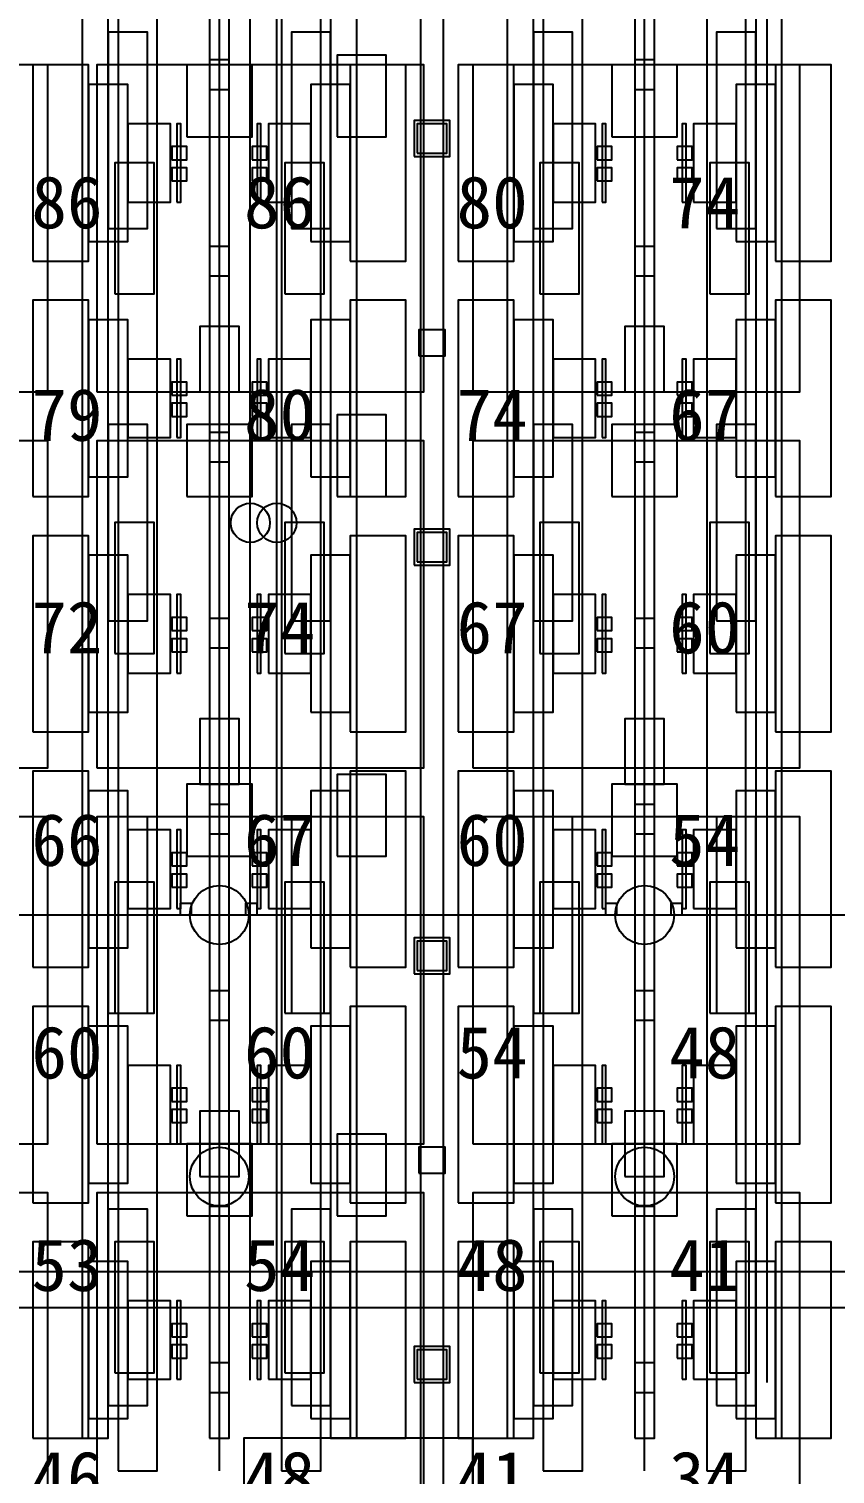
# Model space of a CAD drawing. Header units: metres. Extents: x -1640 to 1560, y -268 to 2338.
# Drawn here: x -143.57 to -118.92, y 889.9 to 934.1 of the extents above; entities that cross this region are included whole.
import ezdxf

# ---------------------------------------------------------------- set-up
doc = ezdxf.new("R2010")
doc.units = ezdxf.units.M
for name, color, linetype in [('1F_CHL', 4, 'Continuous'), ('1F_EHS_GAS_DETECTOR', 6, 'Continuous'), ('1F_PUMP', 2, 'Continuous'), ('1F_SCR', 3, 'Continuous'), ('1F_STRUCT_COLUMN', 8, 'Continuous'), ('2F_CSF_LATERAL_RACK_CONCEPT', 9, 'Continuous'), ('2F_EHS_GAS_DETECTOR', 6, 'Continuous'), ('2F_RFG', 5, 'Continuous'), ('2F_STRUCT_COLUMN', 8, 'Continuous'), ('2F_VMB', 6, 'Continuous'), ('3F_CLEANROOM_OVERHEAD_PIPE_DUCT_CONCEPT', 9, 'Continuous'), ('3F_EHS_EGRESS_DIST_M', 2, 'Continuous'), ('3F_ETCH', 2, 'Continuous'), ('3F_FOUP', 5, 'Continuous'), ('3F_OHT', 9, 'Continuous'), ('3F_OHTV', 1, 'Continuous'), ('3F_STRUCT_COLUMN', 8, 'Continuous'), ('3F_TBAR', 6, 'Continuous'), ('4F_FFU', 1, 'Continuous'), ('4F_STRUCT_PLENUM_TRUSS_CONCEPT', 9, 'Continuous'), ('5F_CHL', 4, 'Continuous'), ('5F_EHS_GAS_DETECTOR', 6, 'Continuous'), ('5F_PUMP', 2, 'Continuous'), ('5F_SCR', 3, 'Continuous'), ('5F_STRUCT_COLUMN', 8, 'Continuous'), ('6F_CSF_LATERAL_RACK_CONCEPT', 9, 'Continuous'), ('6F_EHS_GAS_DETECTOR', 6, 'Continuous'), ('6F_RFG', 5, 'Continuous'), ('6F_STRUCT_COLUMN', 8, 'Continuous'), ('6F_VMB', 6, 'Continuous'), ('7F_CLEANROOM_OVERHEAD_PIPE_DUCT_CONCEPT', 9, 'Continuous'), ('7F_EHS_EGRESS_DIST_M', 2, 'Continuous'), ('7F_ETCH', 2, 'Continuous'), ('7F_FOUP', 5, 'Continuous'), ('7F_OHT', 9, 'Continuous'), ('7F_OHTV', 1, 'Continuous'), ('7F_STRUCT_COLUMN', 8, 'Continuous'), ('7F_TBAR', 6, 'Continuous'), ('8F_FFU', 1, 'Continuous'), ('8F_STRUCT_PLENUM_TRUSS_CONCEPT', 9, 'Continuous'), ('EHS_GAS_SUPPLY', 3, 'Continuous'), ('EHS_PROCESS_EXHAUST', 1, 'Continuous'), ('EHS_TREATED_EXHAUST', 30, 'Continuous'), ('RF_RSC', 4, 'Continuous'), ('UTIL_ELEC.LV_CONCEPT', 2, 'Continuous'), ('UTIL_GAS.SPEC_CONCEPT', 3, 'Continuous'), ('UTIL_PCW.R_CONCEPT', 1, 'Continuous'), ('UTIL_PCW.R_RISER', 1, 'Continuous'), ('UTIL_PCW.S_CONCEPT', 6, 'Continuous'), ('UTIL_PCW.S_RISER', 6, 'Continuous'), ('UTIL_UPW.R_CONCEPT', 2, 'Continuous'), ('UTIL_UPW.S_CONCEPT', 1, 'Continuous')]:
    doc.layers.add(name, color=color, linetype=linetype)

msp = doc.modelspace()

# ---------------------------------------------------------------- linework, layer by layer
at = {"layer": '1F_CHL'}
for points in [[(-134.15, 930.8), (-132.65, 930.8), (-132.65, 933.3), (-134.15, 933.3)], [(-134.15, 919.8), (-132.65, 919.8), (-132.65, 922.3), (-134.15, 922.3)], [(-134.15, 908.8), (-132.65, 908.8), (-132.65, 911.3), (-134.15, 911.3)], [(-134.15, 897.8), (-132.65, 897.8), (-132.65, 900.3), (-134.15, 900.3)]]:
    msp.add_lwpolyline(points, close=True, dxfattribs=at)
at = {"layer": '1F_EHS_GAS_DETECTOR'}
for centre in [(-137.75, 899), (-124.75, 899)]:
    msp.add_circle(centre, 0.9, dxfattribs=at)
at = {"layer": '1F_PUMP'}
for points in [[(-140.95, 926), (-139.75, 926), (-139.75, 930), (-140.95, 930)], [(-135.75, 926), (-134.55, 926), (-134.55, 930), (-135.75, 930)], [(-127.95, 926), (-126.75, 926), (-126.75, 930), (-127.95, 930)], [(-122.75, 926), (-121.55, 926), (-121.55, 930), (-122.75, 930)], [(-140.95, 915), (-139.75, 915), (-139.75, 919), (-140.95, 919)], [(-135.75, 915), (-134.55, 915), (-134.55, 919), (-135.75, 919)], [(-127.95, 915), (-126.75, 915), (-126.75, 919), (-127.95, 919)], [(-122.75, 915), (-121.55, 915), (-121.55, 919), (-122.75, 919)], [(-140.95, 904), (-139.75, 904), (-139.75, 908), (-140.95, 908)], [(-135.75, 904), (-134.55, 904), (-134.55, 908), (-135.75, 908)], [(-127.95, 904), (-126.75, 904), (-126.75, 908), (-127.95, 908)], [(-122.75, 904), (-121.55, 904), (-121.55, 908), (-122.75, 908)], [(-140.95, 893), (-139.75, 893), (-139.75, 897), (-140.95, 897)], [(-135.75, 893), (-134.55, 893), (-134.55, 897), (-135.75, 897)], [(-127.95, 893), (-126.75, 893), (-126.75, 897), (-127.95, 897)], [(-122.75, 893), (-121.55, 893), (-121.55, 897), (-122.75, 897)]]:
    msp.add_lwpolyline(points, close=True, dxfattribs=at)
at = {"layer": '1F_SCR'}
for points in [[(-138.75, 930.8), (-136.75, 930.8), (-136.75, 933), (-138.75, 933)], [(-125.75, 930.8), (-123.75, 930.8), (-123.75, 933), (-125.75, 933)], [(-138.75, 919.8), (-136.75, 919.8), (-136.75, 922), (-138.75, 922)], [(-125.75, 919.8), (-123.75, 919.8), (-123.75, 922), (-125.75, 922)], [(-138.75, 908.8), (-136.75, 908.8), (-136.75, 911), (-138.75, 911)], [(-125.75, 908.8), (-123.75, 908.8), (-123.75, 911), (-125.75, 911)], [(-138.75, 897.8), (-136.75, 897.8), (-136.75, 900), (-138.75, 900)], [(-125.75, 897.8), (-123.75, 897.8), (-123.75, 900), (-125.75, 900)]]:
    msp.add_lwpolyline(points, close=True, dxfattribs=at)
at = {"layer": '1F_STRUCT_COLUMN'}
for points in [[(-131.8, 930.2), (-130.7, 930.2), (-130.7, 931.3), (-131.8, 931.3)], [(-131.8, 917.7), (-130.7, 917.7), (-130.7, 918.8), (-131.8, 918.8)], [(-131.8, 905.2), (-130.7, 905.2), (-130.7, 906.3), (-131.8, 906.3)], [(-131.8, 892.7), (-130.7, 892.7), (-130.7, 893.8), (-131.8, 893.8)]]:
    msp.add_lwpolyline(points, close=True, dxfattribs=at)
at = {"layer": '2F_CSF_LATERAL_RACK_CONCEPT'}
for points in [[(-141.95, 891), (-141.15, 891), (-141.15, 1041), (-141.95, 1041)], [(-134.35, 891), (-133.55, 891), (-133.55, 1041), (-134.35, 1041)], [(-128.95, 891), (-128.15, 891), (-128.15, 1041), (-128.95, 1041)], [(-121.35, 891), (-120.55, 891), (-120.55, 1041), (-121.35, 1041)]]:
    msp.add_lwpolyline(points, close=True, dxfattribs=at)
at = {"layer": '2F_EHS_GAS_DETECTOR'}
for centre in [(-137.75, 907), (-124.75, 907)]:
    msp.add_circle(centre, 0.9, dxfattribs=at)
at = {"layer": '2F_RFG'}
for points in [[(-141.15, 928), (-139.95, 928), (-139.95, 934), (-141.15, 934)], [(-135.55, 928), (-134.35, 928), (-134.35, 934), (-135.55, 934)], [(-128.15, 928), (-126.95, 928), (-126.95, 934), (-128.15, 934)], [(-122.55, 928), (-121.35, 928), (-121.35, 934), (-122.55, 934)], [(-141.15, 916), (-139.95, 916), (-139.95, 922), (-141.15, 922)], [(-135.55, 916), (-134.35, 916), (-134.35, 922), (-135.55, 922)], [(-128.15, 916), (-126.95, 916), (-126.95, 922), (-128.15, 922)], [(-122.55, 916), (-121.35, 916), (-121.35, 922), (-122.55, 922)], [(-141.15, 904), (-139.95, 904), (-139.95, 910), (-141.15, 910)], [(-135.55, 904), (-134.35, 904), (-134.35, 910), (-135.55, 910)], [(-128.15, 904), (-126.95, 904), (-126.95, 910), (-128.15, 910)], [(-122.55, 904), (-121.35, 904), (-121.35, 910), (-122.55, 910)], [(-141.15, 892), (-139.95, 892), (-139.95, 898), (-141.15, 898)], [(-135.55, 892), (-134.35, 892), (-134.35, 898), (-135.55, 898)], [(-128.15, 892), (-126.95, 892), (-126.95, 898), (-128.15, 898)], [(-122.55, 892), (-121.35, 892), (-121.35, 898), (-122.55, 898)]]:
    msp.add_lwpolyline(points, close=True, dxfattribs=at)
at = {"layer": '2F_STRUCT_COLUMN'}
for points in [[(-131.7, 930.3), (-130.8, 930.3), (-130.8, 931.2), (-131.7, 931.2)], [(-131.7, 917.8), (-130.8, 917.8), (-130.8, 918.7), (-131.7, 918.7)], [(-131.7, 905.3), (-130.8, 905.3), (-130.8, 906.2), (-131.7, 906.2)], [(-131.7, 892.8), (-130.8, 892.8), (-130.8, 893.7), (-131.7, 893.7)]]:
    msp.add_lwpolyline(points, close=True, dxfattribs=at)
at = {"layer": '2F_VMB'}
for points in [[(-138.35, 923), (-137.15, 923), (-137.15, 925), (-138.35, 925)], [(-125.35, 923), (-124.15, 923), (-124.15, 925), (-125.35, 925)], [(-138.35, 911), (-137.15, 911), (-137.15, 913), (-138.35, 913)], [(-125.35, 911), (-124.15, 911), (-124.15, 913), (-125.35, 913)], [(-138.35, 899), (-137.15, 899), (-137.15, 901), (-138.35, 901)], [(-125.35, 899), (-124.15, 899), (-124.15, 901), (-125.35, 901)]]:
    msp.add_lwpolyline(points, close=True, dxfattribs=at)
at = {"layer": '3F_CLEANROOM_OVERHEAD_PIPE_DUCT_CONCEPT'}
for points in [[(-140.85, 890), (-139.65, 890), (-139.65, 1042), (-140.85, 1042)], [(-135.85, 890), (-134.65, 890), (-134.65, 1042), (-135.85, 1042)], [(-127.85, 890), (-126.65, 890), (-126.65, 1042), (-127.85, 1042)], [(-122.85, 890), (-121.65, 890), (-121.65, 1042), (-122.85, 1042)]]:
    msp.add_lwpolyline(points, close=True, dxfattribs=at)
at = {"layer": '3F_ETCH'}
for points in [[(-143.45, 927), (-141.75, 927), (-141.75, 933), (-143.45, 933)], [(-133.75, 927), (-132.05, 927), (-132.05, 933), (-133.75, 933)], [(-130.45, 927), (-128.75, 927), (-128.75, 933), (-130.45, 933)], [(-120.75, 927), (-119.05, 927), (-119.05, 933), (-120.75, 933)], [(-141.75, 927.6), (-140.55, 927.6), (-140.55, 932.4), (-141.75, 932.4)], [(-134.95, 927.6), (-133.75, 927.6), (-133.75, 932.4), (-134.95, 932.4)], [(-128.75, 927.6), (-127.55, 927.6), (-127.55, 932.4), (-128.75, 932.4)], [(-121.95, 927.6), (-120.75, 927.6), (-120.75, 932.4), (-121.95, 932.4)], [(-140.55, 928.8), (-139.25, 928.8), (-139.25, 931.2), (-140.55, 931.2)], [(-136.25, 928.8), (-134.95, 928.8), (-134.95, 931.2), (-136.25, 931.2)], [(-127.55, 928.8), (-126.25, 928.8), (-126.25, 931.2), (-127.55, 931.2)], [(-123.25, 928.8), (-121.95, 928.8), (-121.95, 931.2), (-123.25, 931.2)], [(-143.45, 919.8), (-141.75, 919.8), (-141.75, 925.8), (-143.45, 925.8)], [(-133.75, 919.8), (-132.05, 919.8), (-132.05, 925.8), (-133.75, 925.8)], [(-130.45, 919.8), (-128.75, 919.8), (-128.75, 925.8), (-130.45, 925.8)], [(-120.75, 919.8), (-119.05, 919.8), (-119.05, 925.8), (-120.75, 925.8)], [(-141.75, 920.4), (-140.55, 920.4), (-140.55, 925.2), (-141.75, 925.2)], [(-134.95, 920.4), (-133.75, 920.4), (-133.75, 925.2), (-134.95, 925.2)], [(-128.75, 920.4), (-127.55, 920.4), (-127.55, 925.2), (-128.75, 925.2)], [(-121.95, 920.4), (-120.75, 920.4), (-120.75, 925.2), (-121.95, 925.2)], [(-140.55, 921.6), (-139.25, 921.6), (-139.25, 924), (-140.55, 924)], [(-136.25, 921.6), (-134.95, 921.6), (-134.95, 924), (-136.25, 924)], [(-127.55, 921.6), (-126.25, 921.6), (-126.25, 924), (-127.55, 924)], [(-123.25, 921.6), (-121.95, 921.6), (-121.95, 924), (-123.25, 924)], [(-143.45, 912.6), (-141.75, 912.6), (-141.75, 918.6), (-143.45, 918.6)], [(-133.75, 912.6), (-132.05, 912.6), (-132.05, 918.6), (-133.75, 918.6)], [(-130.45, 912.6), (-128.75, 912.6), (-128.75, 918.6), (-130.45, 918.6)], [(-120.75, 912.6), (-119.05, 912.6), (-119.05, 918.6), (-120.75, 918.6)], [(-141.75, 913.2), (-140.55, 913.2), (-140.55, 918), (-141.75, 918)], [(-134.95, 913.2), (-133.75, 913.2), (-133.75, 918), (-134.95, 918)], [(-128.75, 913.2), (-127.55, 913.2), (-127.55, 918), (-128.75, 918)], [(-121.95, 913.2), (-120.75, 913.2), (-120.75, 918), (-121.95, 918)], [(-140.55, 914.4), (-139.25, 914.4), (-139.25, 916.8), (-140.55, 916.8)], [(-136.25, 914.4), (-134.95, 914.4), (-134.95, 916.8), (-136.25, 916.8)], [(-127.55, 914.4), (-126.25, 914.4), (-126.25, 916.8), (-127.55, 916.8)], [(-123.25, 914.4), (-121.95, 914.4), (-121.95, 916.8), (-123.25, 916.8)], [(-143.45, 905.4), (-141.75, 905.4), (-141.75, 911.4), (-143.45, 911.4)], [(-133.75, 905.4), (-132.05, 905.4), (-132.05, 911.4), (-133.75, 911.4)], [(-130.45, 905.4), (-128.75, 905.4), (-128.75, 911.4), (-130.45, 911.4)], [(-120.75, 905.4), (-119.05, 905.4), (-119.05, 911.4), (-120.75, 911.4)], [(-141.75, 906), (-140.55, 906), (-140.55, 910.8), (-141.75, 910.8)], [(-134.95, 906), (-133.75, 906), (-133.75, 910.8), (-134.95, 910.8)], [(-128.75, 906), (-127.55, 906), (-127.55, 910.8), (-128.75, 910.8)], [(-121.95, 906), (-120.75, 906), (-120.75, 910.8), (-121.95, 910.8)], [(-140.55, 907.2), (-139.25, 907.2), (-139.25, 909.6), (-140.55, 909.6)], [(-136.25, 907.2), (-134.95, 907.2), (-134.95, 909.6), (-136.25, 909.6)], [(-127.55, 907.2), (-126.25, 907.2), (-126.25, 909.6), (-127.55, 909.6)], [(-123.25, 907.2), (-121.95, 907.2), (-121.95, 909.6), (-123.25, 909.6)], [(-143.45, 898.2), (-141.75, 898.2), (-141.75, 904.2), (-143.45, 904.2)], [(-133.75, 898.2), (-132.05, 898.2), (-132.05, 904.2), (-133.75, 904.2)], [(-130.45, 898.2), (-128.75, 898.2), (-128.75, 904.2), (-130.45, 904.2)], [(-120.75, 898.2), (-119.05, 898.2), (-119.05, 904.2), (-120.75, 904.2)], [(-141.75, 898.8), (-140.55, 898.8), (-140.55, 903.6), (-141.75, 903.6)], [(-134.95, 898.8), (-133.75, 898.8), (-133.75, 903.6), (-134.95, 903.6)], [(-128.75, 898.8), (-127.55, 898.8), (-127.55, 903.6), (-128.75, 903.6)], [(-121.95, 898.8), (-120.75, 898.8), (-120.75, 903.6), (-121.95, 903.6)], [(-140.55, 900), (-139.25, 900), (-139.25, 902.4), (-140.55, 902.4)], [(-136.25, 900), (-134.95, 900), (-134.95, 902.4), (-136.25, 902.4)], [(-127.55, 900), (-126.25, 900), (-126.25, 902.4), (-127.55, 902.4)], [(-123.25, 900), (-121.95, 900), (-121.95, 902.4), (-123.25, 902.4)], [(-143.45, 891), (-141.75, 891), (-141.75, 897), (-143.45, 897)], [(-133.75, 891), (-132.05, 891), (-132.05, 897), (-133.75, 897)], [(-130.45, 891), (-128.75, 891), (-128.75, 897), (-130.45, 897)], [(-120.75, 891), (-119.05, 891), (-119.05, 897), (-120.75, 897)], [(-141.75, 891.6), (-140.55, 891.6), (-140.55, 896.4), (-141.75, 896.4)], [(-134.95, 891.6), (-133.75, 891.6), (-133.75, 896.4), (-134.95, 896.4)], [(-128.75, 891.6), (-127.55, 891.6), (-127.55, 896.4), (-128.75, 896.4)], [(-121.95, 891.6), (-120.75, 891.6), (-120.75, 896.4), (-121.95, 896.4)], [(-140.55, 892.8), (-139.25, 892.8), (-139.25, 895.2), (-140.55, 895.2)], [(-136.25, 892.8), (-134.95, 892.8), (-134.95, 895.2), (-136.25, 895.2)], [(-127.55, 892.8), (-126.25, 892.8), (-126.25, 895.2), (-127.55, 895.2)], [(-123.25, 892.8), (-121.95, 892.8), (-121.95, 895.2), (-123.25, 895.2)]]:
    msp.add_lwpolyline(points, close=True, dxfattribs=at)
at = {"layer": '3F_FOUP'}
for points in [[(-139.2, 930.1), (-138.75, 930.1), (-138.75, 930.5), (-139.2, 930.5)], [(-136.75, 930.1), (-136.3, 930.1), (-136.3, 930.5), (-136.75, 930.5)], [(-126.2, 930.1), (-125.75, 930.1), (-125.75, 930.5), (-126.2, 930.5)], [(-123.75, 930.1), (-123.3, 930.1), (-123.3, 930.5), (-123.75, 930.5)], [(-139.2, 929.45), (-138.75, 929.45), (-138.75, 929.85), (-139.2, 929.85)], [(-136.75, 929.45), (-136.3, 929.45), (-136.3, 929.85), (-136.75, 929.85)], [(-126.2, 929.45), (-125.75, 929.45), (-125.75, 929.85), (-126.2, 929.85)], [(-123.75, 929.45), (-123.3, 929.45), (-123.3, 929.85), (-123.75, 929.85)], [(-139.2, 922.9), (-138.75, 922.9), (-138.75, 923.3), (-139.2, 923.3)], [(-136.75, 922.9), (-136.3, 922.9), (-136.3, 923.3), (-136.75, 923.3)], [(-126.2, 922.9), (-125.75, 922.9), (-125.75, 923.3), (-126.2, 923.3)], [(-123.75, 922.9), (-123.3, 922.9), (-123.3, 923.3), (-123.75, 923.3)], [(-139.2, 922.25), (-138.75, 922.25), (-138.75, 922.65), (-139.2, 922.65)], [(-136.75, 922.25), (-136.3, 922.25), (-136.3, 922.65), (-136.75, 922.65)], [(-126.2, 922.25), (-125.75, 922.25), (-125.75, 922.65), (-126.2, 922.65)], [(-123.75, 922.25), (-123.3, 922.25), (-123.3, 922.65), (-123.75, 922.65)], [(-139.2, 915.7), (-138.75, 915.7), (-138.75, 916.1), (-139.2, 916.1)], [(-136.75, 915.7), (-136.3, 915.7), (-136.3, 916.1), (-136.75, 916.1)], [(-126.2, 915.7), (-125.75, 915.7), (-125.75, 916.1), (-126.2, 916.1)], [(-123.75, 915.7), (-123.3, 915.7), (-123.3, 916.1), (-123.75, 916.1)], [(-139.2, 915.05), (-138.75, 915.05), (-138.75, 915.45), (-139.2, 915.45)], [(-136.75, 915.05), (-136.3, 915.05), (-136.3, 915.45), (-136.75, 915.45)], [(-126.2, 915.05), (-125.75, 915.05), (-125.75, 915.45), (-126.2, 915.45)], [(-123.75, 915.05), (-123.3, 915.05), (-123.3, 915.45), (-123.75, 915.45)], [(-139.2, 908.5), (-138.75, 908.5), (-138.75, 908.9), (-139.2, 908.9)], [(-136.75, 908.5), (-136.3, 908.5), (-136.3, 908.9), (-136.75, 908.9)], [(-126.2, 908.5), (-125.75, 908.5), (-125.75, 908.9), (-126.2, 908.9)], [(-123.75, 908.5), (-123.3, 908.5), (-123.3, 908.9), (-123.75, 908.9)], [(-139.2, 907.85), (-138.75, 907.85), (-138.75, 908.25), (-139.2, 908.25)], [(-136.75, 907.85), (-136.3, 907.85), (-136.3, 908.25), (-136.75, 908.25)], [(-126.2, 907.85), (-125.75, 907.85), (-125.75, 908.25), (-126.2, 908.25)], [(-123.75, 907.85), (-123.3, 907.85), (-123.3, 908.25), (-123.75, 908.25)], [(-139.2, 901.3), (-138.75, 901.3), (-138.75, 901.7), (-139.2, 901.7)], [(-136.75, 901.3), (-136.3, 901.3), (-136.3, 901.7), (-136.75, 901.7)], [(-126.2, 901.3), (-125.75, 901.3), (-125.75, 901.7), (-126.2, 901.7)], [(-123.75, 901.3), (-123.3, 901.3), (-123.3, 901.7), (-123.75, 901.7)], [(-139.2, 900.65), (-138.75, 900.65), (-138.75, 901.05), (-139.2, 901.05)], [(-136.75, 900.65), (-136.3, 900.65), (-136.3, 901.05), (-136.75, 901.05)], [(-126.2, 900.65), (-125.75, 900.65), (-125.75, 901.05), (-126.2, 901.05)], [(-123.75, 900.65), (-123.3, 900.65), (-123.3, 901.05), (-123.75, 901.05)], [(-139.2, 894.1), (-138.75, 894.1), (-138.75, 894.5), (-139.2, 894.5)], [(-136.75, 894.1), (-136.3, 894.1), (-136.3, 894.5), (-136.75, 894.5)], [(-126.2, 894.1), (-125.75, 894.1), (-125.75, 894.5), (-126.2, 894.5)], [(-123.75, 894.1), (-123.3, 894.1), (-123.3, 894.5), (-123.75, 894.5)], [(-139.2, 893.45), (-138.75, 893.45), (-138.75, 893.85), (-139.2, 893.85)], [(-136.75, 893.45), (-136.3, 893.45), (-136.3, 893.85), (-136.75, 893.85)], [(-126.2, 893.45), (-125.75, 893.45), (-125.75, 893.85), (-126.2, 893.85)], [(-123.75, 893.45), (-123.3, 893.45), (-123.3, 893.85), (-123.75, 893.85)]]:
    msp.add_lwpolyline(points, close=True, dxfattribs=at)
at = {"layer": '3F_OHT'}
for p, q in [((-137.75, 890), (-137.75, 962)), ((-124.75, 890), (-124.75, 962))]:
    msp.add_line(p, q, dxfattribs=at)
at = {"layer": '3F_OHTV'}
for points in [[(-138.05, 932.25), (-137.45, 932.25), (-137.45, 933.15), (-138.05, 933.15)], [(-125.05, 932.25), (-124.45, 932.25), (-124.45, 933.15), (-125.05, 933.15)], [(-138.05, 926.55), (-137.45, 926.55), (-137.45, 927.45), (-138.05, 927.45)], [(-125.05, 926.55), (-124.45, 926.55), (-124.45, 927.45), (-125.05, 927.45)], [(-138.05, 920.86), (-137.45, 920.86), (-137.45, 921.76), (-138.05, 921.76)], [(-125.05, 920.86), (-124.45, 920.86), (-124.45, 921.76), (-125.05, 921.76)], [(-138.05, 915.17), (-137.45, 915.17), (-137.45, 916.07), (-138.05, 916.07)], [(-125.05, 915.17), (-124.45, 915.17), (-124.45, 916.07), (-125.05, 916.07)], [(-138.05, 909.48), (-137.45, 909.48), (-137.45, 910.38), (-138.05, 910.38)], [(-125.05, 909.48), (-124.45, 909.48), (-124.45, 910.38), (-125.05, 910.38)], [(-138.05, 903.78), (-137.45, 903.78), (-137.45, 904.68), (-138.05, 904.68)], [(-125.05, 903.78), (-124.45, 903.78), (-124.45, 904.68), (-125.05, 904.68)], [(-138.05, 898.09), (-137.45, 898.09), (-137.45, 898.99), (-138.05, 898.99)], [(-125.05, 898.09), (-124.45, 898.09), (-124.45, 898.99), (-125.05, 898.99)], [(-138.05, 892.4), (-137.45, 892.4), (-137.45, 893.3), (-138.05, 893.3)], [(-125.05, 892.4), (-124.45, 892.4), (-124.45, 893.3), (-125.05, 893.3)]]:
    msp.add_lwpolyline(points, close=True, dxfattribs=at)
at = {"layer": '3F_STRUCT_COLUMN'}
for points in [[(-131.65, 924.1), (-130.85, 924.1), (-130.85, 924.9), (-131.65, 924.9)], [(-131.65, 899.1), (-130.85, 899.1), (-130.85, 899.9), (-131.65, 899.9)]]:
    msp.add_lwpolyline(points, close=True, dxfattribs=at)
at = {"layer": '3F_TBAR'}
for points in [[(-139.05, 928.8), (-138.93, 928.8), (-138.93, 931.2), (-139.05, 931.2)], [(-136.6, 928.8), (-136.48, 928.8), (-136.48, 931.2), (-136.6, 931.2)], [(-126.05, 928.8), (-125.93, 928.8), (-125.93, 931.2), (-126.05, 931.2)], [(-123.6, 928.8), (-123.48, 928.8), (-123.48, 931.2), (-123.6, 931.2)], [(-139.05, 921.6), (-138.93, 921.6), (-138.93, 924), (-139.05, 924)], [(-136.6, 921.6), (-136.48, 921.6), (-136.48, 924), (-136.6, 924)], [(-126.05, 921.6), (-125.93, 921.6), (-125.93, 924), (-126.05, 924)], [(-123.6, 921.6), (-123.48, 921.6), (-123.48, 924), (-123.6, 924)], [(-139.05, 914.4), (-138.93, 914.4), (-138.93, 916.8), (-139.05, 916.8)], [(-136.6, 914.4), (-136.48, 914.4), (-136.48, 916.8), (-136.6, 916.8)], [(-126.05, 914.4), (-125.93, 914.4), (-125.93, 916.8), (-126.05, 916.8)], [(-123.6, 914.4), (-123.48, 914.4), (-123.48, 916.8), (-123.6, 916.8)], [(-139.05, 907.2), (-138.93, 907.2), (-138.93, 909.6), (-139.05, 909.6)], [(-136.6, 907.2), (-136.48, 907.2), (-136.48, 909.6), (-136.6, 909.6)], [(-126.05, 907.2), (-125.93, 907.2), (-125.93, 909.6), (-126.05, 909.6)], [(-123.6, 907.2), (-123.48, 907.2), (-123.48, 909.6), (-123.6, 909.6)], [(-139.05, 900), (-138.93, 900), (-138.93, 902.4), (-139.05, 902.4)], [(-136.6, 900), (-136.48, 900), (-136.48, 902.4), (-136.6, 902.4)], [(-126.05, 900), (-125.93, 900), (-125.93, 902.4), (-126.05, 902.4)], [(-123.6, 900), (-123.48, 900), (-123.48, 902.4), (-123.6, 902.4)], [(-139.05, 892.8), (-138.93, 892.8), (-138.93, 895.2), (-139.05, 895.2)], [(-136.6, 892.8), (-136.48, 892.8), (-136.48, 895.2), (-136.6, 895.2)], [(-126.05, 892.8), (-125.93, 892.8), (-125.93, 895.2), (-126.05, 895.2)], [(-123.6, 892.8), (-123.48, 892.8), (-123.48, 895.2), (-123.6, 895.2)]]:
    msp.add_lwpolyline(points, close=True, dxfattribs=at)
at = {"layer": '4F_FFU'}
for points in [[(-153, 923), (-143, 923), (-143, 933), (-153, 933)], [(-141.5, 923), (-131.5, 923), (-131.5, 933), (-141.5, 933)], [(-130, 923), (-120, 923), (-120, 933), (-130, 933)], [(-153, 911.5), (-143, 911.5), (-143, 921.5), (-153, 921.5)], [(-141.5, 911.5), (-131.5, 911.5), (-131.5, 921.5), (-141.5, 921.5)], [(-130, 911.5), (-120, 911.5), (-120, 921.5), (-130, 921.5)], [(-153, 900), (-143, 900), (-143, 910), (-153, 910)], [(-141.5, 900), (-131.5, 900), (-131.5, 910), (-141.5, 910)], [(-130, 900), (-120, 900), (-120, 910), (-130, 910)], [(-153, 888.5), (-143, 888.5), (-143, 898.5), (-153, 898.5)], [(-141.5, 888.5), (-131.5, 888.5), (-131.5, 898.5), (-141.5, 898.5)], [(-130, 888.5), (-120, 888.5), (-120, 898.5), (-130, 898.5)]]:
    msp.add_lwpolyline(points, close=True, dxfattribs=at)
at = {"layer": '4F_STRUCT_PLENUM_TRUSS_CONCEPT'}
msp.add_lwpolyline([(-131.6, 887), (-130.9, 887), (-130.9, 1045), (-131.6, 1045)], close=True, dxfattribs=at)
at = {"layer": '5F_CHL'}
for points in [[(-134.15, 930.8), (-132.65, 930.8), (-132.65, 933.3), (-134.15, 933.3)], [(-134.15, 919.8), (-132.65, 919.8), (-132.65, 922.3), (-134.15, 922.3)], [(-134.15, 908.8), (-132.65, 908.8), (-132.65, 911.3), (-134.15, 911.3)], [(-134.15, 897.8), (-132.65, 897.8), (-132.65, 900.3), (-134.15, 900.3)]]:
    msp.add_lwpolyline(points, close=True, dxfattribs=at)
at = {"layer": '5F_EHS_GAS_DETECTOR'}
for centre in [(-137.75, 899), (-124.75, 899)]:
    msp.add_circle(centre, 0.9, dxfattribs=at)
at = {"layer": '5F_PUMP'}
for points in [[(-140.95, 926), (-139.75, 926), (-139.75, 930), (-140.95, 930)], [(-135.75, 926), (-134.55, 926), (-134.55, 930), (-135.75, 930)], [(-127.95, 926), (-126.75, 926), (-126.75, 930), (-127.95, 930)], [(-122.75, 926), (-121.55, 926), (-121.55, 930), (-122.75, 930)], [(-140.95, 915), (-139.75, 915), (-139.75, 919), (-140.95, 919)], [(-135.75, 915), (-134.55, 915), (-134.55, 919), (-135.75, 919)], [(-127.95, 915), (-126.75, 915), (-126.75, 919), (-127.95, 919)], [(-122.75, 915), (-121.55, 915), (-121.55, 919), (-122.75, 919)], [(-140.95, 904), (-139.75, 904), (-139.75, 908), (-140.95, 908)], [(-135.75, 904), (-134.55, 904), (-134.55, 908), (-135.75, 908)], [(-127.95, 904), (-126.75, 904), (-126.75, 908), (-127.95, 908)], [(-122.75, 904), (-121.55, 904), (-121.55, 908), (-122.75, 908)], [(-140.95, 893), (-139.75, 893), (-139.75, 897), (-140.95, 897)], [(-135.75, 893), (-134.55, 893), (-134.55, 897), (-135.75, 897)], [(-127.95, 893), (-126.75, 893), (-126.75, 897), (-127.95, 897)], [(-122.75, 893), (-121.55, 893), (-121.55, 897), (-122.75, 897)]]:
    msp.add_lwpolyline(points, close=True, dxfattribs=at)
at = {"layer": '5F_SCR'}
for points in [[(-138.75, 930.8), (-136.75, 930.8), (-136.75, 933), (-138.75, 933)], [(-125.75, 930.8), (-123.75, 930.8), (-123.75, 933), (-125.75, 933)], [(-138.75, 919.8), (-136.75, 919.8), (-136.75, 922), (-138.75, 922)], [(-125.75, 919.8), (-123.75, 919.8), (-123.75, 922), (-125.75, 922)], [(-138.75, 908.8), (-136.75, 908.8), (-136.75, 911), (-138.75, 911)], [(-125.75, 908.8), (-123.75, 908.8), (-123.75, 911), (-125.75, 911)], [(-138.75, 897.8), (-136.75, 897.8), (-136.75, 900), (-138.75, 900)], [(-125.75, 897.8), (-123.75, 897.8), (-123.75, 900), (-125.75, 900)]]:
    msp.add_lwpolyline(points, close=True, dxfattribs=at)
at = {"layer": '5F_STRUCT_COLUMN'}
for points in [[(-131.8, 930.2), (-130.7, 930.2), (-130.7, 931.3), (-131.8, 931.3)], [(-131.8, 917.7), (-130.7, 917.7), (-130.7, 918.8), (-131.8, 918.8)], [(-131.8, 905.2), (-130.7, 905.2), (-130.7, 906.3), (-131.8, 906.3)], [(-131.8, 892.7), (-130.7, 892.7), (-130.7, 893.8), (-131.8, 893.8)]]:
    msp.add_lwpolyline(points, close=True, dxfattribs=at)
at = {"layer": '6F_CSF_LATERAL_RACK_CONCEPT'}
for points in [[(-141.95, 891), (-141.15, 891), (-141.15, 1041), (-141.95, 1041)], [(-134.35, 891), (-133.55, 891), (-133.55, 1041), (-134.35, 1041)], [(-128.95, 891), (-128.15, 891), (-128.15, 1041), (-128.95, 1041)], [(-121.35, 891), (-120.55, 891), (-120.55, 1041), (-121.35, 1041)]]:
    msp.add_lwpolyline(points, close=True, dxfattribs=at)
at = {"layer": '6F_EHS_GAS_DETECTOR'}
for centre in [(-137.75, 907), (-124.75, 907)]:
    msp.add_circle(centre, 0.9, dxfattribs=at)
at = {"layer": '6F_RFG'}
for points in [[(-141.15, 928), (-139.95, 928), (-139.95, 934), (-141.15, 934)], [(-135.55, 928), (-134.35, 928), (-134.35, 934), (-135.55, 934)], [(-128.15, 928), (-126.95, 928), (-126.95, 934), (-128.15, 934)], [(-122.55, 928), (-121.35, 928), (-121.35, 934), (-122.55, 934)], [(-141.15, 916), (-139.95, 916), (-139.95, 922), (-141.15, 922)], [(-135.55, 916), (-134.35, 916), (-134.35, 922), (-135.55, 922)], [(-128.15, 916), (-126.95, 916), (-126.95, 922), (-128.15, 922)], [(-122.55, 916), (-121.35, 916), (-121.35, 922), (-122.55, 922)], [(-141.15, 904), (-139.95, 904), (-139.95, 910), (-141.15, 910)], [(-135.55, 904), (-134.35, 904), (-134.35, 910), (-135.55, 910)], [(-128.15, 904), (-126.95, 904), (-126.95, 910), (-128.15, 910)], [(-122.55, 904), (-121.35, 904), (-121.35, 910), (-122.55, 910)], [(-141.15, 892), (-139.95, 892), (-139.95, 898), (-141.15, 898)], [(-135.55, 892), (-134.35, 892), (-134.35, 898), (-135.55, 898)], [(-128.15, 892), (-126.95, 892), (-126.95, 898), (-128.15, 898)], [(-122.55, 892), (-121.35, 892), (-121.35, 898), (-122.55, 898)]]:
    msp.add_lwpolyline(points, close=True, dxfattribs=at)
at = {"layer": '6F_STRUCT_COLUMN'}
for points in [[(-131.7, 930.3), (-130.8, 930.3), (-130.8, 931.2), (-131.7, 931.2)], [(-131.7, 917.8), (-130.8, 917.8), (-130.8, 918.7), (-131.7, 918.7)], [(-131.7, 905.3), (-130.8, 905.3), (-130.8, 906.2), (-131.7, 906.2)], [(-131.7, 892.8), (-130.8, 892.8), (-130.8, 893.7), (-131.7, 893.7)]]:
    msp.add_lwpolyline(points, close=True, dxfattribs=at)
at = {"layer": '6F_VMB'}
for points in [[(-138.35, 923), (-137.15, 923), (-137.15, 925), (-138.35, 925)], [(-125.35, 923), (-124.15, 923), (-124.15, 925), (-125.35, 925)], [(-138.35, 911), (-137.15, 911), (-137.15, 913), (-138.35, 913)], [(-125.35, 911), (-124.15, 911), (-124.15, 913), (-125.35, 913)], [(-138.35, 899), (-137.15, 899), (-137.15, 901), (-138.35, 901)], [(-125.35, 899), (-124.15, 899), (-124.15, 901), (-125.35, 901)]]:
    msp.add_lwpolyline(points, close=True, dxfattribs=at)
at = {"layer": '7F_CLEANROOM_OVERHEAD_PIPE_DUCT_CONCEPT'}
for points in [[(-140.85, 890), (-139.65, 890), (-139.65, 1042), (-140.85, 1042)], [(-135.85, 890), (-134.65, 890), (-134.65, 1042), (-135.85, 1042)], [(-127.85, 890), (-126.65, 890), (-126.65, 1042), (-127.85, 1042)], [(-122.85, 890), (-121.65, 890), (-121.65, 1042), (-122.85, 1042)]]:
    msp.add_lwpolyline(points, close=True, dxfattribs=at)
at = {"layer": '7F_ETCH'}
for points in [[(-143.45, 927), (-141.75, 927), (-141.75, 933), (-143.45, 933)], [(-133.75, 927), (-132.05, 927), (-132.05, 933), (-133.75, 933)], [(-130.45, 927), (-128.75, 927), (-128.75, 933), (-130.45, 933)], [(-120.75, 927), (-119.05, 927), (-119.05, 933), (-120.75, 933)], [(-141.75, 927.6), (-140.55, 927.6), (-140.55, 932.4), (-141.75, 932.4)], [(-134.95, 927.6), (-133.75, 927.6), (-133.75, 932.4), (-134.95, 932.4)], [(-128.75, 927.6), (-127.55, 927.6), (-127.55, 932.4), (-128.75, 932.4)], [(-121.95, 927.6), (-120.75, 927.6), (-120.75, 932.4), (-121.95, 932.4)], [(-140.55, 928.8), (-139.25, 928.8), (-139.25, 931.2), (-140.55, 931.2)], [(-136.25, 928.8), (-134.95, 928.8), (-134.95, 931.2), (-136.25, 931.2)], [(-127.55, 928.8), (-126.25, 928.8), (-126.25, 931.2), (-127.55, 931.2)], [(-123.25, 928.8), (-121.95, 928.8), (-121.95, 931.2), (-123.25, 931.2)], [(-143.45, 919.8), (-141.75, 919.8), (-141.75, 925.8), (-143.45, 925.8)], [(-133.75, 919.8), (-132.05, 919.8), (-132.05, 925.8), (-133.75, 925.8)], [(-130.45, 919.8), (-128.75, 919.8), (-128.75, 925.8), (-130.45, 925.8)], [(-120.75, 919.8), (-119.05, 919.8), (-119.05, 925.8), (-120.75, 925.8)], [(-141.75, 920.4), (-140.55, 920.4), (-140.55, 925.2), (-141.75, 925.2)], [(-134.95, 920.4), (-133.75, 920.4), (-133.75, 925.2), (-134.95, 925.2)], [(-128.75, 920.4), (-127.55, 920.4), (-127.55, 925.2), (-128.75, 925.2)], [(-121.95, 920.4), (-120.75, 920.4), (-120.75, 925.2), (-121.95, 925.2)], [(-140.55, 921.6), (-139.25, 921.6), (-139.25, 924), (-140.55, 924)], [(-136.25, 921.6), (-134.95, 921.6), (-134.95, 924), (-136.25, 924)], [(-127.55, 921.6), (-126.25, 921.6), (-126.25, 924), (-127.55, 924)], [(-123.25, 921.6), (-121.95, 921.6), (-121.95, 924), (-123.25, 924)], [(-143.45, 912.6), (-141.75, 912.6), (-141.75, 918.6), (-143.45, 918.6)], [(-133.75, 912.6), (-132.05, 912.6), (-132.05, 918.6), (-133.75, 918.6)], [(-130.45, 912.6), (-128.75, 912.6), (-128.75, 918.6), (-130.45, 918.6)], [(-120.75, 912.6), (-119.05, 912.6), (-119.05, 918.6), (-120.75, 918.6)], [(-141.75, 913.2), (-140.55, 913.2), (-140.55, 918), (-141.75, 918)], [(-134.95, 913.2), (-133.75, 913.2), (-133.75, 918), (-134.95, 918)], [(-128.75, 913.2), (-127.55, 913.2), (-127.55, 918), (-128.75, 918)], [(-121.95, 913.2), (-120.75, 913.2), (-120.75, 918), (-121.95, 918)], [(-140.55, 914.4), (-139.25, 914.4), (-139.25, 916.8), (-140.55, 916.8)], [(-136.25, 914.4), (-134.95, 914.4), (-134.95, 916.8), (-136.25, 916.8)], [(-127.55, 914.4), (-126.25, 914.4), (-126.25, 916.8), (-127.55, 916.8)], [(-123.25, 914.4), (-121.95, 914.4), (-121.95, 916.8), (-123.25, 916.8)], [(-143.45, 905.4), (-141.75, 905.4), (-141.75, 911.4), (-143.45, 911.4)], [(-133.75, 905.4), (-132.05, 905.4), (-132.05, 911.4), (-133.75, 911.4)], [(-130.45, 905.4), (-128.75, 905.4), (-128.75, 911.4), (-130.45, 911.4)], [(-120.75, 905.4), (-119.05, 905.4), (-119.05, 911.4), (-120.75, 911.4)], [(-141.75, 906), (-140.55, 906), (-140.55, 910.8), (-141.75, 910.8)], [(-134.95, 906), (-133.75, 906), (-133.75, 910.8), (-134.95, 910.8)], [(-128.75, 906), (-127.55, 906), (-127.55, 910.8), (-128.75, 910.8)], [(-121.95, 906), (-120.75, 906), (-120.75, 910.8), (-121.95, 910.8)], [(-140.55, 907.2), (-139.25, 907.2), (-139.25, 909.6), (-140.55, 909.6)], [(-136.25, 907.2), (-134.95, 907.2), (-134.95, 909.6), (-136.25, 909.6)], [(-127.55, 907.2), (-126.25, 907.2), (-126.25, 909.6), (-127.55, 909.6)], [(-123.25, 907.2), (-121.95, 907.2), (-121.95, 909.6), (-123.25, 909.6)], [(-143.45, 898.2), (-141.75, 898.2), (-141.75, 904.2), (-143.45, 904.2)], [(-133.75, 898.2), (-132.05, 898.2), (-132.05, 904.2), (-133.75, 904.2)], [(-130.45, 898.2), (-128.75, 898.2), (-128.75, 904.2), (-130.45, 904.2)], [(-120.75, 898.2), (-119.05, 898.2), (-119.05, 904.2), (-120.75, 904.2)], [(-141.75, 898.8), (-140.55, 898.8), (-140.55, 903.6), (-141.75, 903.6)], [(-134.95, 898.8), (-133.75, 898.8), (-133.75, 903.6), (-134.95, 903.6)], [(-128.75, 898.8), (-127.55, 898.8), (-127.55, 903.6), (-128.75, 903.6)], [(-121.95, 898.8), (-120.75, 898.8), (-120.75, 903.6), (-121.95, 903.6)], [(-140.55, 900), (-139.25, 900), (-139.25, 902.4), (-140.55, 902.4)], [(-136.25, 900), (-134.95, 900), (-134.95, 902.4), (-136.25, 902.4)], [(-127.55, 900), (-126.25, 900), (-126.25, 902.4), (-127.55, 902.4)], [(-123.25, 900), (-121.95, 900), (-121.95, 902.4), (-123.25, 902.4)], [(-143.45, 891), (-141.75, 891), (-141.75, 897), (-143.45, 897)], [(-133.75, 891), (-132.05, 891), (-132.05, 897), (-133.75, 897)], [(-130.45, 891), (-128.75, 891), (-128.75, 897), (-130.45, 897)], [(-120.75, 891), (-119.05, 891), (-119.05, 897), (-120.75, 897)], [(-141.75, 891.6), (-140.55, 891.6), (-140.55, 896.4), (-141.75, 896.4)], [(-134.95, 891.6), (-133.75, 891.6), (-133.75, 896.4), (-134.95, 896.4)], [(-128.75, 891.6), (-127.55, 891.6), (-127.55, 896.4), (-128.75, 896.4)], [(-121.95, 891.6), (-120.75, 891.6), (-120.75, 896.4), (-121.95, 896.4)], [(-140.55, 892.8), (-139.25, 892.8), (-139.25, 895.2), (-140.55, 895.2)], [(-136.25, 892.8), (-134.95, 892.8), (-134.95, 895.2), (-136.25, 895.2)], [(-127.55, 892.8), (-126.25, 892.8), (-126.25, 895.2), (-127.55, 895.2)], [(-123.25, 892.8), (-121.95, 892.8), (-121.95, 895.2), (-123.25, 895.2)]]:
    msp.add_lwpolyline(points, close=True, dxfattribs=at)
at = {"layer": '7F_FOUP'}
for points in [[(-139.2, 930.1), (-138.75, 930.1), (-138.75, 930.5), (-139.2, 930.5)], [(-136.75, 930.1), (-136.3, 930.1), (-136.3, 930.5), (-136.75, 930.5)], [(-126.2, 930.1), (-125.75, 930.1), (-125.75, 930.5), (-126.2, 930.5)], [(-123.75, 930.1), (-123.3, 930.1), (-123.3, 930.5), (-123.75, 930.5)], [(-139.2, 929.45), (-138.75, 929.45), (-138.75, 929.85), (-139.2, 929.85)], [(-136.75, 929.45), (-136.3, 929.45), (-136.3, 929.85), (-136.75, 929.85)], [(-126.2, 929.45), (-125.75, 929.45), (-125.75, 929.85), (-126.2, 929.85)], [(-123.75, 929.45), (-123.3, 929.45), (-123.3, 929.85), (-123.75, 929.85)], [(-139.2, 922.9), (-138.75, 922.9), (-138.75, 923.3), (-139.2, 923.3)], [(-136.75, 922.9), (-136.3, 922.9), (-136.3, 923.3), (-136.75, 923.3)], [(-126.2, 922.9), (-125.75, 922.9), (-125.75, 923.3), (-126.2, 923.3)], [(-123.75, 922.9), (-123.3, 922.9), (-123.3, 923.3), (-123.75, 923.3)], [(-139.2, 922.25), (-138.75, 922.25), (-138.75, 922.65), (-139.2, 922.65)], [(-136.75, 922.25), (-136.3, 922.25), (-136.3, 922.65), (-136.75, 922.65)], [(-126.2, 922.25), (-125.75, 922.25), (-125.75, 922.65), (-126.2, 922.65)], [(-123.75, 922.25), (-123.3, 922.25), (-123.3, 922.65), (-123.75, 922.65)], [(-139.2, 915.7), (-138.75, 915.7), (-138.75, 916.1), (-139.2, 916.1)], [(-136.75, 915.7), (-136.3, 915.7), (-136.3, 916.1), (-136.75, 916.1)], [(-126.2, 915.7), (-125.75, 915.7), (-125.75, 916.1), (-126.2, 916.1)], [(-123.75, 915.7), (-123.3, 915.7), (-123.3, 916.1), (-123.75, 916.1)], [(-139.2, 915.05), (-138.75, 915.05), (-138.75, 915.45), (-139.2, 915.45)], [(-136.75, 915.05), (-136.3, 915.05), (-136.3, 915.45), (-136.75, 915.45)], [(-126.2, 915.05), (-125.75, 915.05), (-125.75, 915.45), (-126.2, 915.45)], [(-123.75, 915.05), (-123.3, 915.05), (-123.3, 915.45), (-123.75, 915.45)], [(-139.2, 908.5), (-138.75, 908.5), (-138.75, 908.9), (-139.2, 908.9)], [(-136.75, 908.5), (-136.3, 908.5), (-136.3, 908.9), (-136.75, 908.9)], [(-126.2, 908.5), (-125.75, 908.5), (-125.75, 908.9), (-126.2, 908.9)], [(-123.75, 908.5), (-123.3, 908.5), (-123.3, 908.9), (-123.75, 908.9)], [(-139.2, 907.85), (-138.75, 907.85), (-138.75, 908.25), (-139.2, 908.25)], [(-136.75, 907.85), (-136.3, 907.85), (-136.3, 908.25), (-136.75, 908.25)], [(-126.2, 907.85), (-125.75, 907.85), (-125.75, 908.25), (-126.2, 908.25)], [(-123.75, 907.85), (-123.3, 907.85), (-123.3, 908.25), (-123.75, 908.25)], [(-139.2, 901.3), (-138.75, 901.3), (-138.75, 901.7), (-139.2, 901.7)], [(-136.75, 901.3), (-136.3, 901.3), (-136.3, 901.7), (-136.75, 901.7)], [(-126.2, 901.3), (-125.75, 901.3), (-125.75, 901.7), (-126.2, 901.7)], [(-123.75, 901.3), (-123.3, 901.3), (-123.3, 901.7), (-123.75, 901.7)], [(-139.2, 900.65), (-138.75, 900.65), (-138.75, 901.05), (-139.2, 901.05)], [(-136.75, 900.65), (-136.3, 900.65), (-136.3, 901.05), (-136.75, 901.05)], [(-126.2, 900.65), (-125.75, 900.65), (-125.75, 901.05), (-126.2, 901.05)], [(-123.75, 900.65), (-123.3, 900.65), (-123.3, 901.05), (-123.75, 901.05)], [(-139.2, 894.1), (-138.75, 894.1), (-138.75, 894.5), (-139.2, 894.5)], [(-136.75, 894.1), (-136.3, 894.1), (-136.3, 894.5), (-136.75, 894.5)], [(-126.2, 894.1), (-125.75, 894.1), (-125.75, 894.5), (-126.2, 894.5)], [(-123.75, 894.1), (-123.3, 894.1), (-123.3, 894.5), (-123.75, 894.5)], [(-139.2, 893.45), (-138.75, 893.45), (-138.75, 893.85), (-139.2, 893.85)], [(-136.75, 893.45), (-136.3, 893.45), (-136.3, 893.85), (-136.75, 893.85)], [(-126.2, 893.45), (-125.75, 893.45), (-125.75, 893.85), (-126.2, 893.85)], [(-123.75, 893.45), (-123.3, 893.45), (-123.3, 893.85), (-123.75, 893.85)]]:
    msp.add_lwpolyline(points, close=True, dxfattribs=at)
at = {"layer": '7F_OHT'}
for p, q in [((-137.75, 890), (-137.75, 962)), ((-124.75, 890), (-124.75, 962))]:
    msp.add_line(p, q, dxfattribs=at)
at = {"layer": '7F_OHTV'}
for points in [[(-138.05, 932.25), (-137.45, 932.25), (-137.45, 933.15), (-138.05, 933.15)], [(-125.05, 932.25), (-124.45, 932.25), (-124.45, 933.15), (-125.05, 933.15)], [(-138.05, 926.55), (-137.45, 926.55), (-137.45, 927.45), (-138.05, 927.45)], [(-125.05, 926.55), (-124.45, 926.55), (-124.45, 927.45), (-125.05, 927.45)], [(-138.05, 920.86), (-137.45, 920.86), (-137.45, 921.76), (-138.05, 921.76)], [(-125.05, 920.86), (-124.45, 920.86), (-124.45, 921.76), (-125.05, 921.76)], [(-138.05, 915.17), (-137.45, 915.17), (-137.45, 916.07), (-138.05, 916.07)], [(-125.05, 915.17), (-124.45, 915.17), (-124.45, 916.07), (-125.05, 916.07)], [(-138.05, 909.48), (-137.45, 909.48), (-137.45, 910.38), (-138.05, 910.38)], [(-125.05, 909.48), (-124.45, 909.48), (-124.45, 910.38), (-125.05, 910.38)], [(-138.05, 903.78), (-137.45, 903.78), (-137.45, 904.68), (-138.05, 904.68)], [(-125.05, 903.78), (-124.45, 903.78), (-124.45, 904.68), (-125.05, 904.68)], [(-138.05, 898.09), (-137.45, 898.09), (-137.45, 898.99), (-138.05, 898.99)], [(-125.05, 898.09), (-124.45, 898.09), (-124.45, 898.99), (-125.05, 898.99)], [(-138.05, 892.4), (-137.45, 892.4), (-137.45, 893.3), (-138.05, 893.3)], [(-125.05, 892.4), (-124.45, 892.4), (-124.45, 893.3), (-125.05, 893.3)]]:
    msp.add_lwpolyline(points, close=True, dxfattribs=at)
at = {"layer": '7F_STRUCT_COLUMN'}
for points in [[(-131.65, 924.1), (-130.85, 924.1), (-130.85, 924.9), (-131.65, 924.9)], [(-131.65, 899.1), (-130.85, 899.1), (-130.85, 899.9), (-131.65, 899.9)]]:
    msp.add_lwpolyline(points, close=True, dxfattribs=at)
at = {"layer": '7F_TBAR'}
for points in [[(-139.05, 928.8), (-138.93, 928.8), (-138.93, 931.2), (-139.05, 931.2)], [(-136.6, 928.8), (-136.48, 928.8), (-136.48, 931.2), (-136.6, 931.2)], [(-126.05, 928.8), (-125.93, 928.8), (-125.93, 931.2), (-126.05, 931.2)], [(-123.6, 928.8), (-123.48, 928.8), (-123.48, 931.2), (-123.6, 931.2)], [(-139.05, 921.6), (-138.93, 921.6), (-138.93, 924), (-139.05, 924)], [(-136.6, 921.6), (-136.48, 921.6), (-136.48, 924), (-136.6, 924)], [(-126.05, 921.6), (-125.93, 921.6), (-125.93, 924), (-126.05, 924)], [(-123.6, 921.6), (-123.48, 921.6), (-123.48, 924), (-123.6, 924)], [(-139.05, 914.4), (-138.93, 914.4), (-138.93, 916.8), (-139.05, 916.8)], [(-136.6, 914.4), (-136.48, 914.4), (-136.48, 916.8), (-136.6, 916.8)], [(-126.05, 914.4), (-125.93, 914.4), (-125.93, 916.8), (-126.05, 916.8)], [(-123.6, 914.4), (-123.48, 914.4), (-123.48, 916.8), (-123.6, 916.8)], [(-139.05, 907.2), (-138.93, 907.2), (-138.93, 909.6), (-139.05, 909.6)], [(-136.6, 907.2), (-136.48, 907.2), (-136.48, 909.6), (-136.6, 909.6)], [(-126.05, 907.2), (-125.93, 907.2), (-125.93, 909.6), (-126.05, 909.6)], [(-123.6, 907.2), (-123.48, 907.2), (-123.48, 909.6), (-123.6, 909.6)], [(-139.05, 900), (-138.93, 900), (-138.93, 902.4), (-139.05, 902.4)], [(-136.6, 900), (-136.48, 900), (-136.48, 902.4), (-136.6, 902.4)], [(-126.05, 900), (-125.93, 900), (-125.93, 902.4), (-126.05, 902.4)], [(-123.6, 900), (-123.48, 900), (-123.48, 902.4), (-123.6, 902.4)], [(-139.05, 892.8), (-138.93, 892.8), (-138.93, 895.2), (-139.05, 895.2)], [(-136.6, 892.8), (-136.48, 892.8), (-136.48, 895.2), (-136.6, 895.2)], [(-126.05, 892.8), (-125.93, 892.8), (-125.93, 895.2), (-126.05, 895.2)], [(-123.6, 892.8), (-123.48, 892.8), (-123.48, 895.2), (-123.6, 895.2)]]:
    msp.add_lwpolyline(points, close=True, dxfattribs=at)
at = {"layer": '8F_FFU'}
for points in [[(-153, 923), (-143, 923), (-143, 933), (-153, 933)], [(-141.5, 923), (-131.5, 923), (-131.5, 933), (-141.5, 933)], [(-130, 923), (-120, 923), (-120, 933), (-130, 933)], [(-153, 911.5), (-143, 911.5), (-143, 921.5), (-153, 921.5)], [(-141.5, 911.5), (-131.5, 911.5), (-131.5, 921.5), (-141.5, 921.5)], [(-130, 911.5), (-120, 911.5), (-120, 921.5), (-130, 921.5)], [(-153, 900), (-143, 900), (-143, 910), (-153, 910)], [(-141.5, 900), (-131.5, 900), (-131.5, 910), (-141.5, 910)], [(-130, 900), (-120, 900), (-120, 910), (-130, 910)], [(-153, 888.5), (-143, 888.5), (-143, 898.5), (-153, 898.5)], [(-141.5, 888.5), (-131.5, 888.5), (-131.5, 898.5), (-141.5, 898.5)], [(-130, 888.5), (-120, 888.5), (-120, 898.5), (-130, 898.5)]]:
    msp.add_lwpolyline(points, close=True, dxfattribs=at)
at = {"layer": '8F_STRUCT_PLENUM_TRUSS_CONCEPT'}
msp.add_lwpolyline([(-131.6, 887), (-130.9, 887), (-130.9, 1045), (-131.6, 1045)], close=True, dxfattribs=at)
at = {"layer": 'EHS_GAS_SUPPLY'}
for points in [[(-136.95, 907), (-136.6, 907), (-136.6, 907.35), (-136.95, 907.35)], [(-136.95, 907), (-136.6, 907), (-136.6, 907.35), (-136.95, 907.35)], [(-123.95, 907), (-123.6, 907), (-123.6, 907.35), (-123.95, 907.35)], [(-123.95, 907), (-123.6, 907), (-123.6, 907.35), (-123.95, 907.35)]]:
    msp.add_lwpolyline(points, close=True, dxfattribs=at)
at = {"layer": 'EHS_PROCESS_EXHAUST'}
for points in [[(-138.95, 907), (-138.6, 907), (-138.6, 907.35), (-138.95, 907.35)], [(-138.95, 907), (-138.6, 907), (-138.6, 907.35), (-138.95, 907.35)], [(-125.95, 907), (-125.6, 907), (-125.6, 907.35), (-125.95, 907.35)], [(-125.95, 907), (-125.6, 907), (-125.6, 907.35), (-125.95, 907.35)]]:
    msp.add_lwpolyline(points, close=True, dxfattribs=at)
at = {"layer": 'EHS_TREATED_EXHAUST'}
for points in [[(-138.05, 891), (-137.45, 891), (-137.45, 1053), (-138.05, 1053)], [(-138.05, 891), (-137.45, 891), (-137.45, 1053), (-138.05, 1053)], [(-125.05, 891), (-124.45, 891), (-124.45, 1053), (-125.05, 1053)], [(-125.05, 891), (-124.45, 891), (-124.45, 1053), (-125.05, 1053)]]:
    msp.add_lwpolyline(points, close=True, dxfattribs=at)
at = {"layer": 'RF_RSC'}
msp.add_lwpolyline([(-137, 886), (-130, 886), (-130, 891), (-137, 891)], close=True, dxfattribs=at)
at = {"layer": 'UTIL_ELEC.LV_CONCEPT'}
msp.add_line((-121, 892.7), (-121, 1053.3), dxfattribs=at)
msp.add_line((-121, 892.7), (-121, 1053.3), dxfattribs=at)
at = {"layer": 'UTIL_GAS.SPEC_CONCEPT'}
msp.add_line((-275.3, 907), (286.3, 907), dxfattribs=at)
msp.add_line((-275.3, 907), (286.3, 907), dxfattribs=at)
at = {"layer": 'UTIL_PCW.R_CONCEPT'}
msp.add_line((-135.995, 892.77), (-135.995, 1039.22), dxfattribs=at)
msp.add_line((-135.995, 892.77), (-135.995, 1039.22), dxfattribs=at)
at = {"layer": 'UTIL_PCW.R_RISER'}
msp.add_circle((-135.995, 918.995), 0.6, dxfattribs=at)
msp.add_circle((-135.995, 918.995), 0.6, dxfattribs=at)
at = {"layer": 'UTIL_PCW.S_CONCEPT'}
msp.add_line((-136.805, 892.77), (-136.805, 1039.22), dxfattribs=at)
msp.add_line((-136.805, 892.77), (-136.805, 1039.22), dxfattribs=at)
at = {"layer": 'UTIL_PCW.S_RISER'}
msp.add_circle((-136.805, 918.995), 0.6, dxfattribs=at)
msp.add_circle((-136.805, 918.995), 0.6, dxfattribs=at)
at = {"layer": 'UTIL_UPW.R_CONCEPT'}
msp.add_line((-277.3, 896.1), (286.3, 896.1), dxfattribs=at)
msp.add_line((-277.3, 896.1), (286.3, 896.1), dxfattribs=at)
at = {"layer": 'UTIL_UPW.S_CONCEPT'}
msp.add_line((-277.3, 895), (286.3, 895), dxfattribs=at)
msp.add_line((-277.3, 895), (286.3, 895), dxfattribs=at)

# ---------------------------------------------------------------- texts
at = {"layer": '3F_EHS_EGRESS_DIST_M'}
for s, p in [('86', (-143.5, 928)), ('86', (-137, 928)), ('80', (-130.5, 928)), ('74', (-124, 928)), ('79', (-143.5, 921.5)), ('80', (-137, 921.5)), ('74', (-130.5, 921.5)), ('67', (-124, 921.5)), ('72', (-143.5, 915)), ('74', (-137, 915)), ('67', (-130.5, 915)), ('60', (-124, 915)), ('66', (-143.5, 908.5)), ('67', (-137, 908.5)), ('60', (-130.5, 908.5)), ('54', (-124, 908.5)), ('60', (-143.5, 902)), ('60', (-137, 902)), ('54', (-130.5, 902)), ('48', (-124, 902)), ('53', (-143.5, 895.5)), ('54', (-137, 895.5)), ('48', (-130.5, 895.5)), ('41', (-124, 895.5)), ('46', (-143.5, 889)), ('48', (-137, 889)), ('41', (-130.5, 889)), ('34', (-124, 889))]:
    msp.add_text(s, height=1.6, dxfattribs=at).set_placement(p)
at = {"layer": '7F_EHS_EGRESS_DIST_M'}
for s, p in [('86', (-143.5, 928)), ('86', (-137, 928)), ('80', (-130.5, 928)), ('74', (-124, 928)), ('79', (-143.5, 921.5)), ('80', (-137, 921.5)), ('74', (-130.5, 921.5)), ('67', (-124, 921.5)), ('72', (-143.5, 915)), ('74', (-137, 915)), ('67', (-130.5, 915)), ('60', (-124, 915)), ('66', (-143.5, 908.5)), ('67', (-137, 908.5)), ('60', (-130.5, 908.5)), ('54', (-124, 908.5)), ('60', (-143.5, 902)), ('60', (-137, 902)), ('54', (-130.5, 902)), ('48', (-124, 902)), ('53', (-143.5, 895.5)), ('54', (-137, 895.5)), ('48', (-130.5, 895.5)), ('41', (-124, 895.5)), ('46', (-143.5, 889)), ('48', (-137, 889)), ('41', (-130.5, 889)), ('34', (-124, 889))]:
    msp.add_text(s, height=1.6, dxfattribs=at).set_placement(p)

doc.saveas('drawing.dxf')
